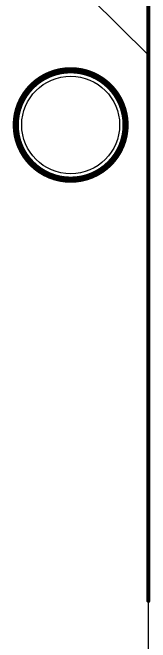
# Model space of a CAD drawing. Extents: x -18.7 to 68.6, y -5.3 to 63.6.
# Drawn here: x 64.14 to 68.64, y 18.58 to 39.25 of the extents above; entities that cross this region are included whole.
import ezdxf

# ---------------------------------------------------------------- set-up
doc = ezdxf.new("R2010")
doc.units = 0
for name, color, linetype in [('20', 53, 'CONTINUOUS'), ('22', 4, 'CONTINUOUS'), ('47', 253, 'CONTINUOUS'), ('51', 253, 'CONTINUOUS')]:
    doc.layers.add(name, color=color, linetype=linetype)

msp = doc.modelspace()

# ---------------------------------------------------------------- linework, layer by layer
at = {"layer": '20'}
msp.add_line((68.58, 5.08), (68.58, 49.276), dxfattribs=at)
msp.add_circle((66.04, 35.56), 1.6, dxfattribs=at)
at = {"layer": '22'}
for p, q in [((68.58, 37.846), (66.04, 40.386)), ((68.58, 5.08), (68.58, 37.846))]:
    msp.add_line(p, q, dxfattribs=at)
at = {"layer": '47', "const_width": 0.13}
msp.add_lwpolyline([(68.58, 19.939), (68.58, 61.005)], dxfattribs=at)
at = {"layer": '47', "const_width": 0.065}
msp.add_lwpolyline([(68.5475, 19.939, 1), (68.6125, 19.939)], format="xyb", dxfattribs=at)
at = {"layer": '51', "const_width": 0.2032}
msp.add_lwpolyline([(66.04, 33.764, 1), (66.04, 37.356, 1), (66.04, 33.764)], format="xyb", dxfattribs=at)

doc.saveas('drawing.dxf')
